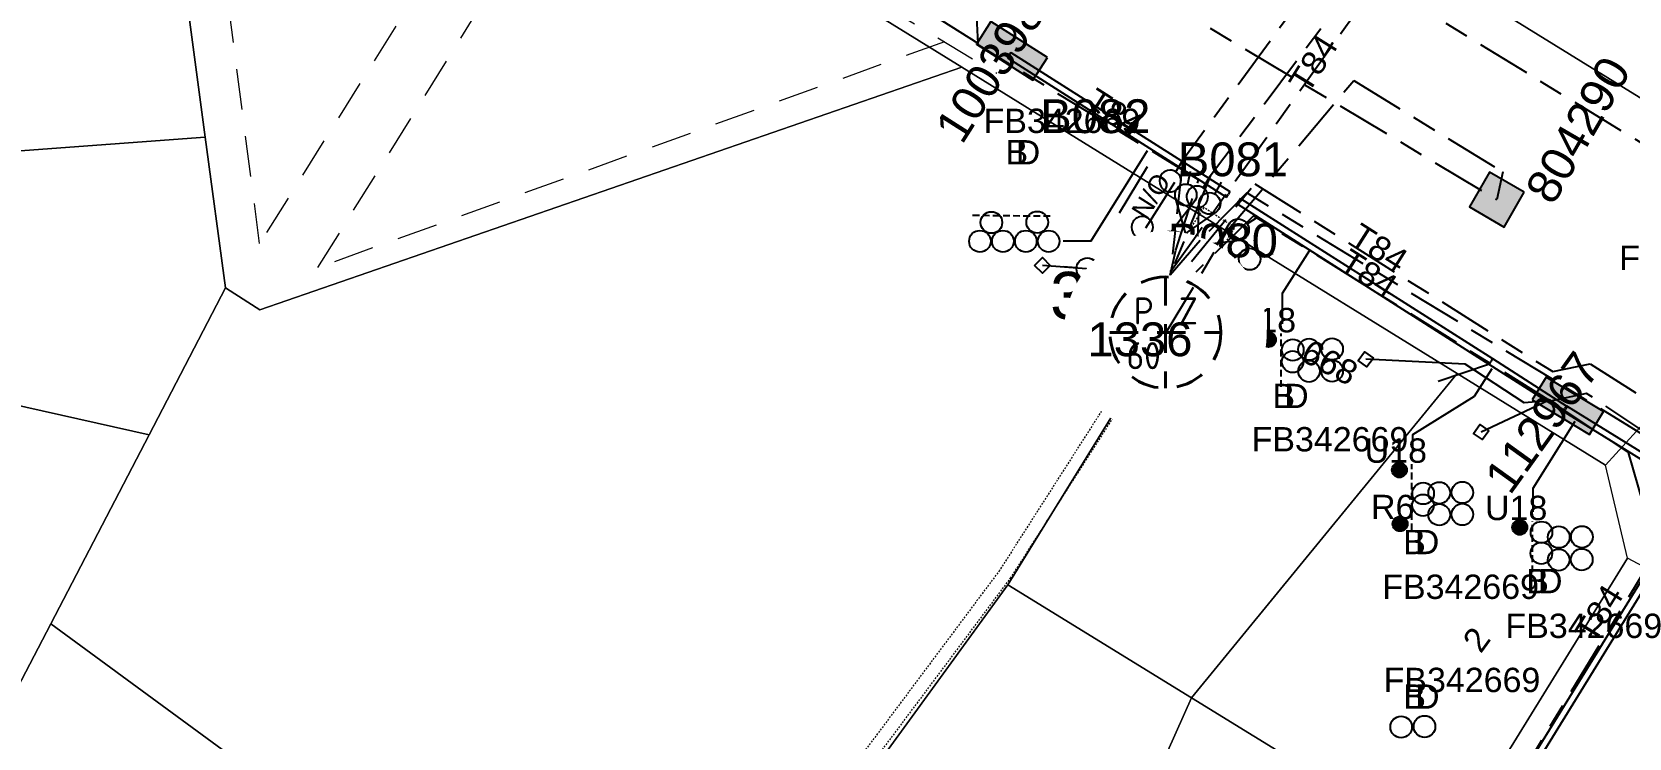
# Model space of a CAD drawing. Header units: metres. Extents: x 298214 to 299272, y 6265564 to 6266203.
# Drawn here: x 298551.4 to 298669.6, y 6265665.4 to 6265717.6 of the extents above; entities that cross this region are included whole.
import ezdxf
from ezdxf.enums import TextEntityAlignment as Align

# ---------------------------------------------------------------- set-up
doc = ezdxf.new("R2010")
doc.units = ezdxf.units.M
for name, pattern in [('Cable Exist UG', [8.2, 4, -1.2, 1.8, -1.2]), ('Dash', [5, 3, -2]), ('DASHED', [0.75, 0.5, -0.25]), ('HIDDEN', [0.375, 0.25, -0.125]), ('HIDDEN2', [0.1875, 0.125, -0.0625])]:
    doc.linetypes.add(name, pattern=pattern)
doc.layers.get('0').update_dxf_attribs({"color": 6})
for name, color, linetype, lineweight in [('Cadastre Developer_SP_EXT', 9, 'Continuous', 5), ('Cadastre Land Parcels_SP_EXT', 9, 'Continuous', 5), ('Cadastre Other Property_SP_EXT', 9, 'HIDDEN', 5), ('Cadastre Roads_SP_EXT', 9, 'Continuous', 5)]:
    doc.layers.add(name, color=color, linetype=linetype, lineweight=lineweight)
for name, color, linetype in [('Duct_SP_EXT', 7, 'Continuous'), ('Equip_HV_EXT', 7, 'Continuous'), ('Equip_LV_EXT', 7, 'Continuous'), ('Equip_SL_EXT', 7, 'Continuous'), ('Mains_HV_EXT', 7, 'Continuous'), ('Mains_LV_EXT', 7, 'Continuous'), ('Mains_SL_EXT', 7, 'Continuous'), ('Services_SP_EXT', 7, 'Continuous'), ('Sub_SP_EXT', 7, 'Continuous'), ('SupportsUG_SP_LV_EXT', 7, 'Continuous'), ('SupportsUG_SP_LV_SL_EXT', 7, 'Continuous'), ('Trench_SP_EXT', 7, 'Continuous')]:
    doc.layers.add(name, color=color, linetype=linetype)
doc.layers.add('UNKNOWN_FEATURES', color=1, linetype='DASHED', plot=False)
doc.styles.add('COLUMN_LABEL', font='arial.ttf')
doc.styles.add('iecARIAL', font='arial.ttf', dxfattribs={"height": 2})
doc.styles.add('IESYMBOL1', font='isocp.shx')
doc.styles.add('POLE_LABEL', font='arial.ttf')
doc.styles.add('SLCP_LABEL', font='arial.ttf', dxfattribs={"height": 3.5})
doc.styles.get("Standard").update_dxf_attribs({"font": 'arial.ttf'})
doc.styles.add('SWITCH_LABEL', font='arial.ttf', dxfattribs={"height": 2.5})

# ---------------------------------------------------------------- blocks, each defined once
blk = doc.blocks.new('SUB_PADMOUNT_EXT')
for points in [[(0, 0), (-3.84, 1.92), (-3.84, -1.92)], [(0, 0), (3.84, 1.92), (3.84, -1.92)]]:
    blk.add_hatch(color=256).paths.add_polyline_path(points)
for p, q in [((3.84, 1.92), (-3.84, -1.92)), ((-3.84, 1.92), (3.84, -1.92))]:
    blk.add_line(p, q)
blk.add_lwpolyline([(-3.84, -1.92), (3.84, -1.92), (3.84, 1.92), (-3.84, 1.92)], close=True)
for tag, height, flags, p in [('ASSET_NUM', 3.5, 8, (2, 2)), ('STREET_CODE', 0.2, 9, (1.5, 0)), ('CONSTRUCTED_VOLTAGE', 0.2, 9, (1.5, -0.2)), ('OPERATING_VOLTAGE', 0.2, 9, (1.5, -0.6)), ('ORIENTATION', 0.2, 9, (1.5, -0.8)), ('OWNED_BY', 0.2, 9, (1.5, -1)), ('OPERATED_BY', 0.2, 9, (1.5, -1.2)), ('NO_PHASES', 0.2, 9, (1.5, -0.4)), ('SECONDARY_VOLTAGE', 0.2, 9, (1.5, -1.6)), ('STATE', 0.2, 9, (1.5, -1.8)), ('SUBSTATION_TYPE', 0.2, 9, (1.5, -2.2)), ('MAINTAINED_BY', 0.2, 9, (1.5, -1.4)), ('PARENT', 0.2, 9, (1.5, -2)), ('USAGE', 0.2, 9, (1.5, -2.4)), ('STREETNAME', 0.2, 9, (1.5, -3)), ('SUBURB', 0.2, 9, (1.5, -3.2)), ('Z', 0.2, 1, (1.5, -3.6)), ('LEGEND', 0.2, 9, (1.5, -2.6)), ('LOCATION', 0.2, 9, (1.5, -2.8)), ('NOTES', 0.2, 9, (1.5, -3.4))]:
    blk.add_attdef(tag, text='', height=height, dxfattribs=dict(flags=flags)).set_placement(p, align=Align.MIDDLE_LEFT)
blk = doc.blocks.new('COLUMN_EXT')
blk.add_hatch(color=256).paths.add_polyline_path([(-1.49, 1.48), (-1.49, -1.49), (1.48, -1.49), (1.48, 1.48)])
blk.add_lwpolyline([(-1.49, -1.49), (1.48, -1.49), (1.48, 1.48), (-1.49, 1.48)], close=True)
for tag, height, style, flags, p in [('ASSET_NUM', 2.5, 'COLUMN_LABEL', 8, (2, 2)), ('STRUCTURE_PLANT_NUMBER', 0.2, 'POLE_LABEL', 9, (1.81, 0.03)), ('STREET_CODE', 0.2, 'COLUMN_LABEL', 9, (1.81, -0.2))]:
    blk.add_attdef(tag, text='', height=height, dxfattribs=dict(style=style, flags=flags)).set_placement(p, align=Align.MIDDLE_LEFT)
at = {"flags": 9}
for tag, p in [('COLUMN_TYPE', (1.81, -0.4)), ('OWNED_BY', (1.81, -0.6)), ('STATE', (1.81, -0.8)), ('USAGE', (1.81, -1)), ('LEGEND', (1.81, -1.2)), ('STREETNAME', (1.81, -1.6)), ('SUBURB', (1.81, -1.8)), ('LOCATION', (1.81, -1.4)), ('NOTES', (1.81, -2))]:
    blk.add_attdef(tag, text='', height=0.2, dxfattribs=at).set_placement(p, align=Align.MIDDLE_LEFT)
at = {"flags": 1}
blk.add_attdef('Z', (1.81, -2.35), '', height=0.2, dxfattribs=at)
blk = doc.blocks.new('PILLAR_EXT')
blk.add_hatch(color=256).paths.add_polyline_path([(-2.475, 0.99), (-2.475, -0.99), (2.475, -0.99), (2.475, 0.99)])
blk.add_lwpolyline([(-2.475, -0.99), (2.475, -0.99), (2.475, 0.99), (-2.475, 0.99)], close=True)
at = {"style": 'iecARIAL', "flags": 8}
blk.add_attdef('ASSET_NUM', (1.5, 3.5), '', height=2.5, dxfattribs=at)
for tag, p, flags in [('OWNED_BY', (0, -0.2), 9), ('STATE', (0, -0.4), 9), ('SUPPORT_TYPE', (0, -0.6), 9), ('USAGE', (0, -0.8), 9), ('LEGEND', (0, -1), 9), ('LOCATION', (0, -1.2), 9), ('STREETNAME', (0, -1.8), 9), ('SUBURB', (0, -2), 1), ('NOTES', (0, -1.4), 9), ('PARENT', (0, -1.6), 9)]:
    blk.add_attdef(tag, p, '', height=0.2, dxfattribs=dict(flags=flags))
blk = doc.blocks.new('DUCT_EXT')
blk.add_circle((0, 0.8), 0.8)
at = {"flags": 1}
blk.add_attdef('Z', (0, 0), '', height=0.2, dxfattribs=at)
at = {"flags": 9}
for tag, p in [('DUCT_CODE', (0, 0)), ('XSECT_TYPE', (0, -0.2)), ('STATE', (0, -0.6)), ('FB_REFERENCE', (0, -0.4)), ('NOTES', (0, -0.8))]:
    blk.add_attdef(tag, text='', height=0.2, dxfattribs=at).set_placement(p, align=Align.MIDDLE_LEFT)
blk = doc.blocks.new('CCP_EXT')
at = {"flags": 9}
for tag, p in [('STATE', (0, -1.8)), ('LEGEND', (0, -1.4)), ('LIFE_SUPPORT', (0, -1.6)), ('NOTES', (0, -2))]:
    blk.add_attdef(tag, text='', height=0.2, dxfattribs=at).set_placement(p, align=Align.MIDDLE_LEFT)
blk.add_wipeout([(0, 0.57), (0.57, 0), (0, -0.57), (-0.57, 0)])
blk.add_lwpolyline([(-0.57, 0), (0, 0.57), (0.57, 0), (0, -0.57), (-0.57, 0)])
at = {"flags": 1}
blk.add_attdef('Z', (0, 0), '', height=0.2, dxfattribs=at)
at = {"flags": 9}
for tag, p in [('CCP_TYPE', (0, 0)), ('CONSTRUCTED_VOLTAGE', (0, -0.2)), ('OPERATING_VOLTAGE', (0, -0.6)), ('ORIENTATION', (0, -0.8)), ('OWNED_BY', (0, -1)), ('NO_PHASES', (0, -0.4)), ('USAGE', (0, -1.2))]:
    blk.add_attdef(tag, text='', height=0.2, dxfattribs=at).set_placement(p, align=Align.MIDDLE_LEFT)
blk = doc.blocks.new('LV_UG_DFUSE_CLOSED_EXT')
for points in [[(1, 0), (0, 0)], [(5.04, 0.73), (2.16, -0.72)], [(5.05, -0.71), (2.16, 0.72)], [(6.2, 0.01), (7.2, 0.01)]]:
    blk.add_lwpolyline(points)
for centre in [(1.8, 0), (5.4, 0.01)]:
    blk.add_circle(centre, 0.8)
at = {"flags": 9}
for tag, p in [('ACTUAL_STATUS', (0, 0)), ('CONSTRUCTED_VOLTAGE', (0, -0.2)), ('OPERATING_VOLTAGE', (0, -0.6)), ('ORIENTATION', (0, -0.8)), ('STATE', (0, -1)), ('SWITCH_TYPE', (0, -1.2)), ('NO_PHASES', (0, -0.4)), ('USAGE', (0, -1.4)), ('NOTES', (0, -1.6))]:
    blk.add_attdef(tag, text='', height=0.2, dxfattribs=at).set_placement(p, align=Align.MIDDLE_LEFT)
at = {"flags": 1}
blk.add_attdef('Z', (0, 0), '', height=0.2, dxfattribs=at)
blk = doc.blocks.new('SWG_HOLEC_SU_EXT')
blk.add_line((1.8, -2), (5.8, -2))
for points in [[(1, 0), (0, 0)], [(6.6, 0), (7.6, 0)]]:
    blk.add_lwpolyline(points)
for points in [[(1.8, -0.8, 1), (1.8, 0.8, 1)], [(5.8, -0.8, 1), (5.8, 0.8, 1)]]:
    blk.add_lwpolyline(points, format="xyb", close=True)
at = {"style": 'SWITCH_LABEL', "flags": 8}
blk.add_attdef('ASSET_NUM', text='', height=2.5, rotation=179.9544, dxfattribs=at).set_placement((-2.4, 0), align=Align.MIDDLE_LEFT)
at = {"flags": 1}
blk.add_attdef('Z', (0, 0), '', height=0.2, dxfattribs=at)
at = {"flags": 9}
for tag, p in [('ACTUAL_STATUS', (0, -0.4)), ('CONSTRUCTED_VOLTAGE', (0, -0.6)), ('OPERATING_VOLTAGE', (0, -1)), ('ORIENTATION', (0, -1.2)), ('NO_PHASES', (0, -0.8)), ('OWNED_BY', (0, -1.4)), ('STATE', (0, -1.8)), ('SWITCH_TYPE', (0, -2)), ('PARENT', (0, -1.6)), ('USAGE', (0, -2.2)), ('LOCATION', (0, -2.4)), ('STREETNAME', (0, -2.6)), ('SUBURB', (0, -2.8)), ('NOTES', (0, -3))]:
    blk.add_attdef(tag, text='', height=0.2, dxfattribs=at).set_placement(p, align=Align.MIDDLE_LEFT)
at = {"style": 'SWITCH_LABEL', "flags": 9}
blk.add_attdef('STREET_CODE', text='', height=0.2, dxfattribs=at).set_placement((0, -0.2), align=Align.MIDDLE_LEFT)
blk = doc.blocks.new('SWG_HOLEC_SU_NO_EXT')
blk.add_line((1.8, -2), (5.8, -2))
for points in [[(1, 0), (0, 0)], [(6.6, 0), (7.6, 0)]]:
    blk.add_lwpolyline(points)
for points in [[(1.8, -0.8, 1), (1.8, 0.8, 1)], [(5.8, -0.8, 1), (5.8, 0.8, 1)]]:
    blk.add_lwpolyline(points, format="xyb", close=True)
at = {"insert": (5.31, -3.64), "char_height": 1.4, "width": 3.8863, "attachment_point": 1, "rotation": 180}
blk.add_mtext('{\\fArial|b0|i0|c0|p34;N/O}', dxfattribs=at)
at = {"style": 'SWITCH_LABEL', "flags": 8}
blk.add_attdef('ASSET_NUM', text='', height=2.5, rotation=179.9544, dxfattribs=at).set_placement((-2.4, 0), align=Align.MIDDLE_LEFT)
at = {"flags": 1}
blk.add_attdef('Z', (0, 0), '', height=0.2, dxfattribs=at)
at = {"flags": 9}
for tag, p in [('ACTUAL_STATUS', (0, -0.4)), ('CONSTRUCTED_VOLTAGE', (0, -0.6)), ('OPERATING_VOLTAGE', (0, -1)), ('ORIENTATION', (0, -1.2)), ('NO_PHASES', (0, -0.8)), ('OWNED_BY', (0, -1.4)), ('STATE', (0, -1.8)), ('SWITCH_TYPE', (0, -2)), ('PARENT', (0, -1.6)), ('USAGE', (0, -2.2)), ('LOCATION', (0, -2.4)), ('STREETNAME', (0, -2.6)), ('SUBURB', (0, -2.8)), ('NOTES', (0, -3))]:
    blk.add_attdef(tag, text='', height=0.2, dxfattribs=at).set_placement(p, align=Align.MIDDLE_LEFT)
at = {"style": 'SWITCH_LABEL', "flags": 9}
blk.add_attdef('STREET_CODE', text='', height=0.2, dxfattribs=at).set_placement((0, -0.2), align=Align.MIDDLE_LEFT)
blk = doc.blocks.new('CABLE_LARGE_EXT')
h = blk.add_hatch(color=256)
edge = h.paths.add_edge_path()
edge.add_arc((0, 0.55), 0.55, 0, 360)
blk.add_circle((0, 0.55), 0.55)
at = {"flags": 1}
blk.add_attdef('Z', (0, 0), '', height=0.2, dxfattribs=at)
at = {"flags": 9}
for tag, p in [('COND_CODE', (0, 0)), ('STATE', (0, -0.4)), ('XSECT_SIZE', (0, -0.6)), ('FB_REFERENCE', (0, -0.2)), ('NOTES', (0, -0.8))]:
    blk.add_attdef(tag, text='', height=0.2, dxfattribs=at).set_placement(p, align=Align.MIDDLE_LEFT)
blk = doc.blocks.new('SLCP_ZELL_EXT')
blk.add_wipeout([(-0.24, 7.5), (-0.71, 7.47), (-1.17, 7.41), (-1.64, 7.32), (-2.09, 7.21), (-2.54, 7.06), (-2.98, 6.89), (-3.41, 6.69), (-3.82, 6.46), (-4.22, 6.21), (-4.6, 5.93), (-4.96, 5.63), (-5.31, 5.31), (-5.63, 4.96), (-5.93, 4.6), (-6.21, 4.22), (-6.46, 3.82), (-6.69, 3.41), (-6.89, 2.98), (-7.06, 2.54), (-7.21, 2.09), (-7.32, 1.64), (-7.41, 1.17), (-7.47, 0.71), (-7.5, 0.24), (-7.5, -0.24), (-7.47, -0.71), (-7.41, -1.17), (-7.32, -1.64), (-7.21, -2.09), (-7.06, -2.54), (-6.89, -2.98), (-6.69, -3.41), (-6.46, -3.82), (-6.21, -4.22), (-5.93, -4.6), (-5.63, -4.96), (-5.31, -5.31), (-4.96, -5.63), (-4.6, -5.93), (-4.22, -6.21), (-3.82, -6.46), (-3.41, -6.69), (-2.98, -6.89), (-2.54, -7.06), (-2.09, -7.21), (-1.64, -7.32), (-1.17, -7.41), (-0.71, -7.47), (-0.24, -7.5), (0.24, -7.5), (0.71, -7.47), (1.17, -7.41), (1.64, -7.32), (2.09, -7.21), (2.54, -7.06), (2.98, -6.89), (3.41, -6.69), (3.82, -6.46), (4.22, -6.21), (4.6, -5.93), (4.96, -5.63), (5.31, -5.31), (5.63, -4.96), (5.93, -4.6), (6.21, -4.22), (6.46, -3.82), (6.69, -3.41), (6.89, -2.98), (7.06, -2.54), (7.21, -2.09), (7.32, -1.64), (7.41, -1.17), (7.47, -0.71), (7.5, -0.24), (7.5, 0.24), (7.47, 0.71), (7.41, 1.17), (7.32, 1.64), (7.21, 2.09), (7.06, 2.54), (6.89, 2.98), (6.69, 3.41), (6.46, 3.82), (6.21, 4.22), (5.93, 4.6), (5.63, 4.96), (5.31, 5.31), (4.96, 5.63), (4.6, 5.93), (4.22, 6.21), (3.82, 6.46), (3.41, 6.69), (2.98, 6.89), (2.54, 7.06), (2.09, 7.21), (1.64, 7.32), (1.17, 7.41), (0.71, 7.47), (0.24, 7.5)])
at = {"linetype": 'Dash', "lineweight": 40, "ltscale": 0.7}
for p, q in [((0, 4.11), (0, -4.11)), ((-4.11, 0), (4.11, 0))]:
    blk.add_line(p, q, dxfattribs=at)
blk.add_circle((0, 0), 4.11, dxfattribs=at)
at = {"lineweight": 40, "style": 'IESYMBOL1'}
for s, p in [('P', (-1.6, 0)), ('Z', (1.7, 0)), ('60', (-1.61, -3.31))]:
    blk.add_text(s, height=2, dxfattribs=at).set_placement(p, align=Align.BOTTOM_CENTER)
at = {"style": 'SLCP_LABEL'}
for tag, height, flags, p in [('ASSET_NUM', 2.5, 8, (2, 2)), ('STREET_CODE', 0.2, 9, (0, -0.2))]:
    blk.add_attdef(tag, text='', height=height, dxfattribs=dict(at, flags=flags)).set_placement(p, align=Align.MIDDLE_LEFT)
at = {"flags": 1}
blk.add_attdef('Z', (0, 0), '', height=0.2, dxfattribs=at)
at = {"flags": 9}
for tag, p in [('CONSTRUCTED_VOLTAGE', (0, -0.4)), ('CONTROL_TYPE', (0, -0.6)), ('OPERATING_VOLTAGE', (0, -1)), ('ORIENTATION', (0, -1.2)), ('NO_PHASES', (0, -0.8)), ('OWNED_BY', (0, -1.4)), ('STATE', (0, -2)), ('USAGE', (0, -1.6)), ('LOCATION', (0, -1.8)), ('NOTES', (0, -2.2))]:
    blk.add_attdef(tag, text='', height=0.2, dxfattribs=at).set_placement(p, align=Align.MIDDLE_LEFT)

msp = doc.modelspace()

# ---------------------------------------------------------------- linework, layer by layer
at = {"layer": 'Cadastre Developer_SP_EXT', "linetype": 'Dash'}
for points in [[(298558.4, 6265753.21), (298622.78, 6265714.57)], [(298588.93, 6265734.98), (298568.22, 6265701.97), (298561.82, 6265751.15)], [(298618.91, 6265716.9), (298572.54, 6265700.19), (298592.76, 6265732.67)]]:
    msp.add_lwpolyline(points, dxfattribs=at)
at = {"layer": 'Cadastre Land Parcels_SP_EXT', "linetype": 'Continuous'}
for points in [[(298707.4, 6265740.85), (298665.49, 6265766.77), (298682.39, 6265794), (298685.98, 6265795.69), (298685.28, 6265796.98), (298684.66, 6265798.31), (298684.11, 6265799.68), (298683.64, 6265801.06), (298683.24, 6265802.48), (298682.93, 6265803.91), (298682.69, 6265805.36), (298664.36, 6265806.89), (298645.94, 6265819.84), (298644.22, 6265820.97), (298639.47, 6265814.24), (298625.97, 6265795.13), (298623.77, 6265792.05), (298594.69, 6265782.01), (298571.29, 6265773.92), (298633.08, 6265735.8), (298684.65, 6265703.98), (298707.4, 6265740.85)], [(298620.2, 6265715.01), (298558.44, 6265753.13), (298561.46, 6265730.41), (298564.2, 6265709.85), (298565.69, 6265698.69), (298567.35, 6265697.63), (298568.23, 6265697.07), (298620.2, 6265715.01)], [(298565.69, 6265698.69), (298564.2, 6265709.85), (298522.13, 6265706.74), (298522.26, 6265706.18), (298522.38, 6265705.63), (298522.49, 6265705.07), (298522.6, 6265704.51), (298522.69, 6265703.96), (298522.78, 6265703.4), (298522.87, 6265702.83), (298522.94, 6265702.27), (298523.01, 6265701.71), (298523.07, 6265701.14), (298523.13, 6265700.58), (298523.17, 6265700.01), (298523.21, 6265699.45), (298523.24, 6265698.88), (298523.26, 6265698.32), (298523.28, 6265697.75), (298523.29, 6265697.18), (298523.29, 6265696.61), (298523.28, 6265696.05), (298560.04, 6265687.83), (298565.69, 6265698.69)], [(298656.86, 6265692.36), (298639.76, 6265702.92), (298623.6, 6265676.74), (298637.21, 6265668.37), (298656.86, 6265692.36)], [(298669.47, 6265678.7), (298667.84, 6265685.58), (298656.86, 6265692.36), (298637.21, 6265668.37), (298655.97, 6265656.83), (298669.47, 6265678.7)], [(298637.21, 6265668.37), (298623.6, 6265676.74), (298605.77, 6265652.2), (298624.74, 6265640.5), (298637.21, 6265668.37)], [(298642.68, 6265635.31), (298655.97, 6265656.83), (298637.21, 6265668.37), (298624.74, 6265640.5), (298635.8, 6265633.68), (298642.68, 6265635.31)]]:
    msp.add_lwpolyline(points, close=True, dxfattribs=at)
for points in [[(298522.13, 6265706.74), (298564.2, 6265709.85), (298564.2, 6265709.85), (298561.46, 6265730.41)], [(298605.77, 6265652.2), (298623.6, 6265676.74), (298639.76, 6265702.92), (298639.76, 6265702.92), (298620.2, 6265715.01), (298568.23, 6265697.07), (298567.35, 6265697.63), (298565.69, 6265698.69), (298560.04, 6265687.83), (298552.77, 6265673.86), (298582.68, 6265651.94)], [(298549.97, 6265668.5), (298552.77, 6265673.86), (298552.77, 6265673.86), (298560.04, 6265687.83), (298523.28, 6265696.05)], [(298582.68, 6265651.94), (298552.77, 6265673.86), (298549.97, 6265668.5)]]:
    msp.add_lwpolyline(points, dxfattribs=at)
at = {"layer": 'Cadastre Roads_SP_EXT', "linetype": 'Continuous'}
msp.add_lwpolyline([(298684.65, 6265703.98), (298633.08, 6265735.8)], dxfattribs=at)
msp.add_lwpolyline([(298661.12, 6265635.84), (298672.09, 6265653.6), (298683.12, 6265671.47), (298677.13, 6265674.64), (298669.47, 6265678.7), (298655.97, 6265656.83), (298642.68, 6265635.31), (298649.95, 6265630.56), (298655.58, 6265626.88), (298661.12, 6265635.84)], close=True, dxfattribs=at)
at = {"layer": 'Duct_SP_EXT'}
for p, q in [((298623.57, 6265715.71), (298623.7, 6265715.91)), ((298623.57, 6265715.71), (298639.78, 6265705.4)), ((298623.83, 6265716.11), (298623.7, 6265715.91)), ((298623.83, 6265716.11), (298640.04, 6265705.81)), ((298639.78, 6265705.4), (298639.91, 6265705.61)), ((298640.04, 6265705.81), (298639.91, 6265705.61)), ((298640.58, 6265704.9), (298640.71, 6265705.1)), ((298640.84, 6265705.3), (298640.71, 6265705.1)), ((298659.22, 6265693.05), (298659.35, 6265693.26)), ((298659.22, 6265693.05), (298659.35, 6265693.26)), ((298659.22, 6265693.05), (298664.77, 6265689.53)), ((298659.47, 6265693.46), (298659.35, 6265693.26)), ((298659.47, 6265693.46), (298659.35, 6265693.26)), ((298659.47, 6265693.46), (298665.02, 6265689.93)), ((298664.71, 6265689.57), (298664.84, 6265689.77)), ((298664.71, 6265689.57), (298671.62, 6265685.3)), ((298664.77, 6265689.53), (298664.89, 6265689.73)), ((298664.96, 6265689.97), (298664.84, 6265689.77)), ((298665.02, 6265689.93), (298664.89, 6265689.73)), ((298664.96, 6265689.97), (298671.88, 6265685.71)), ((298643.84, 6265633.78), (298672.65, 6265680.53)), ((298644.25, 6265633.53), (298673.06, 6265680.28))]:
    msp.add_line(p, q, dxfattribs=at)
for points in [[(298627.7, 6265702.17), (298629.78, 6265702.17), (298633.94, 6265708.85)], [(298643.93, 6265696.04), (298643.93, 6265698.3), (298645.95, 6265701.48)], [(298653.59, 6265686.49), (298653.59, 6265687.84), (298658.14, 6265690.69), (298659.46, 6265692.74)], [(298662.5, 6265682.14), (298662.5, 6265683.87), (298665.6, 6265688.84)]]:
    msp.add_lwpolyline(points, dxfattribs=at)
at = {"layer": 'Mains_HV_EXT', "linetype": 'Cable Exist UG'}
msp.add_lwpolyline([(298622.23, 6265739.3), (298647.87, 6265723.54), (298636.56, 6265708.14)], dxfattribs=at)
at = {"layer": 'Mains_LV_EXT', "linetype": 'Cable Exist UG'}
for points in [[(298621.4, 6265716.76), (298618.09, 6265718.87)], [(298621.4, 6265716.76), (298621.29, 6265719.24)], [(298721.47, 6265654.85), (298672.29, 6265684.86), (298671.21, 6265687.73), (298666.44, 6265690.89), (298663.78, 6265690.32)]]:
    msp.add_lwpolyline(points, dxfattribs=at)
at = {"layer": 'Mains_SL_EXT', "linetype": 'Cable Exist UG'}
msp.add_lwpolyline([(298613.01, 6265733.19), (298659.8, 6265705.22)], dxfattribs=at)
at = {"layer": 'Trench_SP_EXT', "linetype": 'Cable Exist UG'}
msp.add_lwpolyline([(298659.26, 6265693.06), (298655.05, 6265691.64)], dxfattribs=at)
at = {"layer": 'UNKNOWN_FEATURES'}
for points in [[(298621, 6265704.07), (298626.94, 6265704.01)], [(298643.84, 6265691.38), (298643.84, 6265695.32)], [(298653.51, 6265680.78), (298653.51, 6265685.65)], [(298662.44, 6265677.67), (298662.44, 6265681.44)]]:
    msp.add_lwpolyline(points, dxfattribs=at)

# ---------------------------------------------------------------- block references
at = {"layer": 'Duct_SP_EXT'}
for name, p in [('DUCT_EXT', (298622.39, 6265702.73)), ('DUCT_EXT', (298625.78, 6265702.75)), ('DUCT_EXT', (298621.54, 6265701.34)), ('DUCT_EXT', (298623.24, 6265701.34)), ('DUCT_EXT', (298624.94, 6265701.34)), ('DUCT_EXT', (298626.63, 6265701.34)), ('CABLE_LARGE_EXT', (298642.9, 6265694.32)), ('DUCT_EXT', (298644.69, 6265692.43)), ('DUCT_EXT', (298644.7, 6265693.3)), ('DUCT_EXT', (298645.9, 6265693.34)), ('DUCT_EXT', (298647.61, 6265693.37)), ('DUCT_EXT', (298645.9, 6265691.73)), ('DUCT_EXT', (298647.61, 6265691.75)), ('CABLE_LARGE_EXT', (298652.59, 6265684.67)), ('DUCT_EXT', (298654.34, 6265681.82)), ('DUCT_EXT', (298654.35, 6265682.69)), ('DUCT_EXT', (298655.54, 6265682.73)), ('DUCT_EXT', (298657.25, 6265682.76)), ('DUCT_EXT', (298655.54, 6265681.12)), ('DUCT_EXT', (298657.25, 6265681.14)), ('CABLE_LARGE_EXT', (298652.64, 6265680.69)), ('CABLE_LARGE_EXT', (298661.5, 6265680.43)), ('DUCT_EXT', (298663.11, 6265679.82)), ('DUCT_EXT', (298664.39, 6265679.46)), ('DUCT_EXT', (298666.1, 6265679.48)), ('DUCT_EXT', (298663.1, 6265678.27)), ('DUCT_EXT', (298664.38, 6265677.78)), ('DUCT_EXT', (298666.09, 6265677.8)), ('DUCT_EXT', (298652.72, 6265665.42)), ('DUCT_EXT', (298654.45, 6265665.45))]:
    msp.add_blockref(name, p, dxfattribs=at)
at = {"layer": 'Equip_HV_EXT'}
ref = msp.add_blockref('SWG_HOLEC_SU_NO_EXT', (298638.59, 6265706.95), dxfattribs=dict(at, rotation=237.7348080407528))
ref.add_attrib('ASSET_NUM', 'B081', dxfattribs={"layer": '0', "height": 2.5, "style": 'SWITCH_LABEL'}).set_placement((298636.19, 6265708.2), align=Align.MIDDLE_LEFT)
ref = msp.add_blockref('SWG_HOLEC_SU_EXT', (298637.84, 6265702.2), dxfattribs=dict(at, rotation=225.2459033473519))
ref.add_attrib('ASSET_NUM', 'B080', dxfattribs={"layer": '0', "height": 2.5, "style": 'SWITCH_LABEL'}).set_placement((298635.44, 6265703.45), align=Align.TOP_LEFT)
at = {"layer": 'Equip_LV_EXT'}
for p, rotation in [((298635.75, 6265700.27), 78.8950180421398), ((298635.95, 6265700.2), 61.18791218981527), ((298636.14, 6265700.03), 33.20910343362223), ((298636.24, 6265699.61), 12.87906150103604), ((298634.87, 6265699.69), 175.4277751685402), ((298635.48, 6265698.93), 261.8295014739479)]:
    msp.add_blockref('LV_UG_DFUSE_CLOSED_EXT', p, dxfattribs=dict(at, rotation=rotation))
at = {"layer": 'Sub_SP_EXT'}
ref = msp.add_blockref('SUB_PADMOUNT_EXT', (298635.61, 6265699.63), dxfattribs=at)
ref.add_attrib('ASSET_NUM', '3105', dxfattribs={"layer": '0', "height": 3.5}).set_placement((298637.61, 6265699.88), align=Align.TOP_RIGHT)
at = {"layer": 'SupportsUG_SP_LV_EXT'}
ref = msp.add_blockref('PILLAR_EXT', (298623.91, 6265716.22), dxfattribs=dict(at, rotation=147.5623526732986))
ref.add_attrib('ASSET_NUM', '100398', dxfattribs={"layer": '0', "height": 2.5, "rotation": 57.5624, "style": 'iecARIAL'}).set_placement((298625.41, 6265719.72), align=Align.MIDDLE_RIGHT)
ref = msp.add_blockref('PILLAR_EXT', (298665.06, 6265689.98), dxfattribs=dict(at, rotation=329.0080652139367))
ref.add_attrib('ASSET_NUM', '112967', dxfattribs={"layer": '0', "height": 2.5, "rotation": 54.3142, "style": 'iecARIAL'}).set_placement((298666.56, 6265693.48), align=Align.MIDDLE_RIGHT)
at = {"layer": 'SupportsUG_SP_LV_SL_EXT'}
ref = msp.add_blockref('COLUMN_EXT', (298659.8, 6265705.22), dxfattribs=dict(at, rotation=149.9314171280078))
ref.add_attrib('ASSET_NUM', '804290', dxfattribs={"layer": '0', "height": 2.5, "rotation": 59.9314, "style": 'COLUMN_LABEL'}).set_placement((298661.8, 6265705.97), align=Align.TOP_LEFT)

# ---------------------------------------------------------------- texts
at = {"layer": 'Cadastre Land Parcels_SP_EXT'}
for s, rotation, p in [('668', 331.7503, (298645.17, 6265693.39)), ('2', 53.8974, (298658.61, 6265671.59))]:
    msp.add_text(s, height=1.8, rotation=rotation, dxfattribs=at).set_placement(p)
at = {"layer": 'Duct_SP_EXT'}
for s, p in [('FB342669', (298621.81, 6265710.15)), ('B', (298623.43, 6265707.83)), ('D', (298624.19, 6265707.82)), ('FBUG8260123', (298668.86, 6265700.02)), ('U18', (298640.33, 6265695.41)), ('B', (298643.19, 6265689.8)), ('D', (298644.06, 6265689.8)), ('FB342669', (298641.65, 6265686.6)), ('U18', (298650.02, 6265685.76)), ('R6', (298650.49, 6265681.59)), ('U18', (298658.93, 6265681.52)), ('B', (298652.87, 6265679)), ('D', (298653.73, 6265679)), ('FB342669', (298651.32, 6265675.69)), ('B', (298661.98, 6265676.11)), ('D', (298662.85, 6265676.11)), ('FB342669', (298660.44, 6265672.8)), ('FB342669', (298651.42, 6265668.8)), ('B', (298652.88, 6265667.57)), ('D', (298653.75, 6265667.57))]:
    msp.add_text(s, height=1.8, dxfattribs=at).set_placement(p)
at = {"layer": 'Mains_LV_EXT'}
for rotation, p in [(58.0565, (298645.84, 6265712.97)), (327.5459, (298629.21, 6265712.04)), (327.5657, (298648.78, 6265702.05)), (327.6228, (298648, 6265700.15)), (58.387, (298666.99, 6265672.3))]:
    msp.add_text('T84', height=1.8, rotation=rotation, dxfattribs=at).set_placement(p)

# ---------------------------------------------------------------- next in the draw order: block references
at = {"layer": 'Services_SP_EXT'}
msp.add_blockref('CCP_EXT', (298626.16, 6265700.36), dxfattribs=at)
for p, rotation in [((298650.1, 6265693.41), 188.6606918983694), ((298658.64, 6265688.03), 190.1489671933905)]:
    msp.add_blockref('CCP_EXT', p, dxfattribs=dict(at, rotation=rotation))

# ---------------------------------------------------------------- next in the draw order: linework, layer by layer
at = {"layer": 'Cadastre Other Property_SP_EXT', "linetype": 'HIDDEN2'}
msp.add_lwpolyline([(298640.42, 6265703.16), (298638.11, 6265704.63), (298635.13, 6265700), (298636.61, 6265699.06), (298622.99, 6265677.8), (298604.93, 6265653.64), (298605.84, 6265653.19), (298623.81, 6265677.23), (298640.42, 6265703.16)], close=True, dxfattribs=at)
at = {"layer": 'Cadastre Roads_SP_EXT', "linetype": 'Continuous'}
msp.add_lwpolyline([(298558.44, 6265753.13), (298620.2, 6265715.01), (298639.76, 6265702.92), (298656.86, 6265692.36), (298667.84, 6265685.58), (298674.72, 6265693.12)], dxfattribs=at)
at = {"layer": 'Duct_SP_EXT'}
for p, q in [((298640.58, 6265704.9), (298659.22, 6265693.05)), ((298640.84, 6265705.3), (298659.47, 6265693.46))]:
    msp.add_line(p, q, dxfattribs=at)
at = {"layer": 'Services_SP_EXT'}
for points in [[(298635.61, 6265699.63), (298626.16, 6265700.36)], [(298663.59, 6265690.35), (298661.83, 6265690.2), (298661.83, 6265690.2), (298657.46, 6265693.04), (298650.1, 6265693.41)], [(298663.59, 6265690.35), (298658.64, 6265688.03)]]:
    msp.add_lwpolyline(points, dxfattribs=at)

# ---------------------------------------------------------------- next in the draw order: block references
at = {"layer": 'Equip_HV_EXT'}
ref = msp.add_blockref('SWG_HOLEC_SU_EXT', (298636.56, 6265708.14), dxfattribs=dict(at, rotation=238.7986361348992))
ref.add_attrib('ASSET_NUM', 'B082', dxfattribs={"layer": '0', "height": 2.5, "style": 'SWITCH_LABEL'}).set_placement((298634.16, 6265709.39), align=Align.BOTTOM_RIGHT)

# ---------------------------------------------------------------- next in the draw order: block references
at = {"layer": 'Equip_SL_EXT'}
ref = msp.add_blockref('SLCP_ZELL_EXT', (298635.27, 6265695.39), dxfattribs=at)
ref.add_attrib('ASSET_NUM', '1336', dxfattribs={"layer": '0', "height": 2.5, "style": 'SLCP_LABEL'}).set_placement((298637.27, 6265696.14), align=Align.TOP_RIGHT)

# ---------------------------------------------------------------- next in the draw order: linework, layer by layer
at = {"layer": 'Mains_HV_EXT', "linetype": 'Cable Exist UG'}
for points in [[(298764.08, 6265824.7), (298759.62, 6265819.08), (298755.67, 6265818.24), (298726.02, 6265779.05), (298720.79, 6265770.59), (298709.22, 6265744.34), (298684.4, 6265704.21), (298683, 6265701.75), (298649.9, 6265722.01), (298638.59, 6265706.95)], [(298636.56, 6265708.14), (298635.61, 6265699.63)], [(298638.59, 6265706.95), (298635.61, 6265699.63)], [(298774.27, 6265623.97), (298691.92, 6265674.86), (298641.3, 6265705.72), (298637.84, 6265702.2)], [(298637.84, 6265702.2), (298635.61, 6265699.63)]]:
    msp.add_lwpolyline(points, dxfattribs=at)
at = {"layer": 'Mains_LV_EXT', "linetype": 'Cable Exist UG'}
for points in [[(298635.67, 6265699.92), (298651.47, 6265722), (298649.31, 6265723.43)], [(298635.61, 6265699.63), (298636.04, 6265701.49), (298637.72, 6265706.68), (298621.37, 6265716.7)], [(298637.21, 6265700.65), (298641.88, 6265706.39), (298663.94, 6265692.5), (298666.71, 6265693.07), (298671.9, 6265689.8), (298682.36, 6265702.95)], [(298663.78, 6265690.32), (298641.79, 6265704.03), (298637.51, 6265699.86)], [(298663.78, 6265690.32), (298669.52, 6265686.51), (298671.62, 6265679.24), (298644.28, 6265634.25), (298643.89, 6265633.56), (298635.39, 6265631.53), (298634.74, 6265631.91), (298631.67, 6265626.84)]]:
    msp.add_lwpolyline(points, dxfattribs=at)
at = {"layer": 'Mains_SL_EXT', "linetype": 'Cable Exist UG'}
msp.add_lwpolyline([(298635.28, 6265695.33), (298639.85, 6265702.92), (298649.21, 6265714.02), (298649.21, 6265714.02), (298660.25, 6265707.27), (298660.25, 6265707.27), (298659.8, 6265705.22)], dxfattribs=at)

doc.saveas('drawing.dxf')
